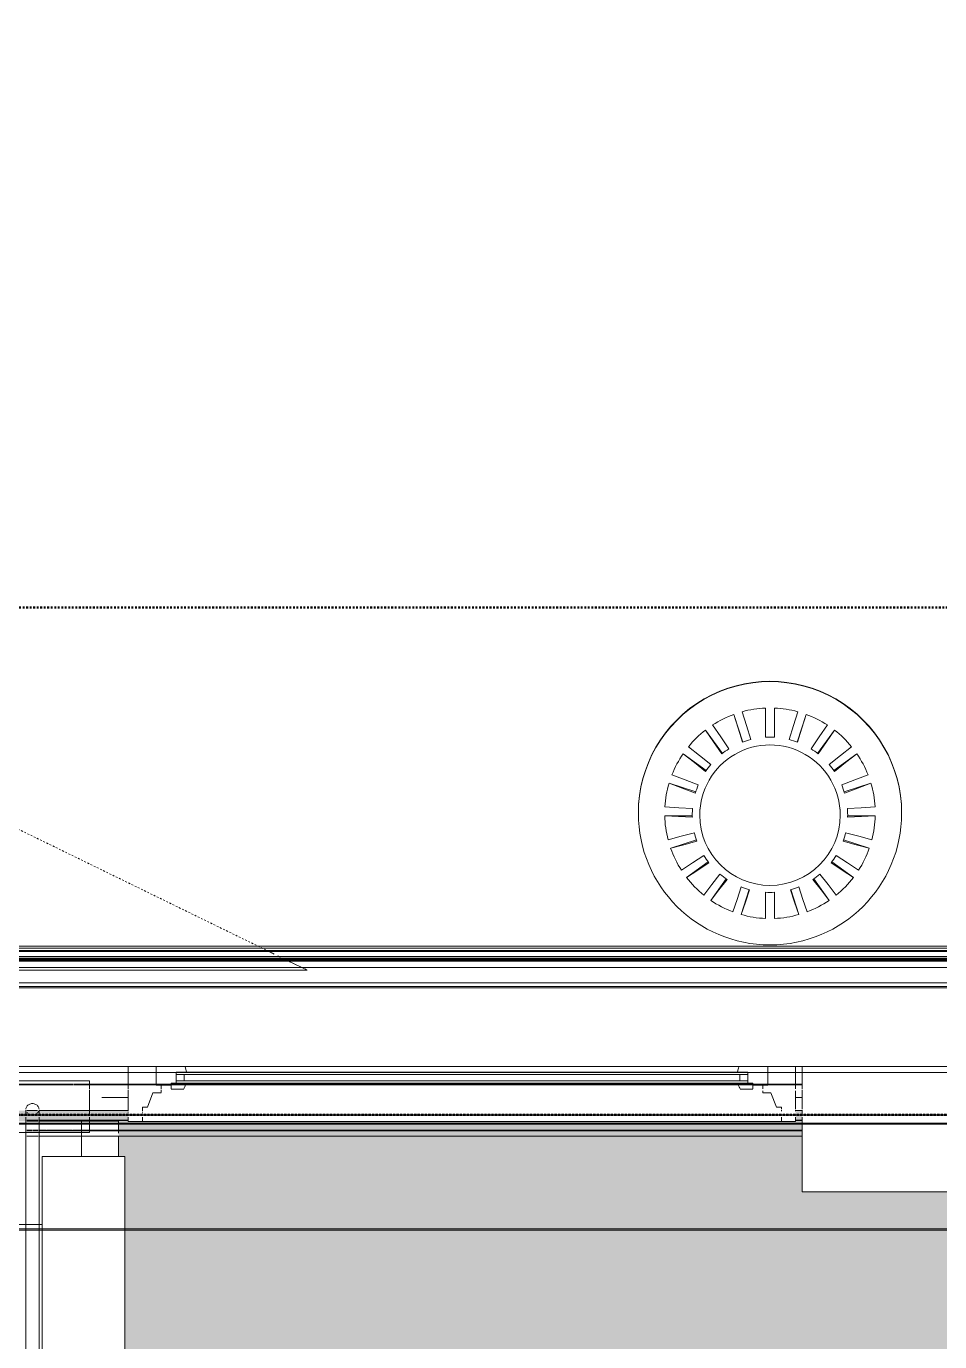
# Model space of a CAD drawing. Header units: inches. Extents: x -4218 to -1830, y 9757 to 12359.
# Drawn here: x -3603.5 to -3551.5, y 9967.3 to 10042.2 of the extents above; entities that cross this region are included whole.
import ezdxf

# ---------------------------------------------------------------- set-up
doc = ezdxf.new("R2010")
doc.units = ezdxf.units.IN
doc.header["$MEASUREMENT"] = 0
doc.linetypes.add('Dash 1_16_', pattern=[0.125, 0.0625, -0.0625])
for name, color, linetype, lineweight in [('A-FLOR-1', 192, 'Continuous', 9), ('A-FLOR-HRAL', 11, 'Continuous', 9), ('A-FLOR-PATT-1', 9, 'Continuous', 9), ('A-GENM', 5, 'Continuous', 9), ('A-GLAZ-1', 151, 'Continuous', 9), ('A-GLAZ-2', 151, 'Continuous', 20), ('A-ROOF-1', 253, 'Dash 1_16_', 9), ('A-ROOF-2', 254, 'Dash 1_16_', 9), ('A-ROOF-3', 7, 'Dash 1_16_', 9), ('A-WALL-1', 113, 'Continuous', 9), ('C-PROP-LINE-1', 91, 'Dash 1_16_', 50), ('M-EQPM', 50, 'Continuous', 9)]:
    doc.layers.add(name, color=color, linetype=linetype, lineweight=lineweight)

# ---------------------------------------------------------------- blocks, each defined once
blk = doc.blocks.new('Basic Wall _ EXT - FIBER CEMENT - LARGE - ___-2505169-BACKGROUND - ROOF PLAN')
at = {"layer": 'A-WALL-1'}
for p, q in [((-3605.977, 9981.939), (-3600.899, 9981.939)), ((-3600.899, 9981.939), (-3605.977, 9981.939)), ((-3600.899, 9981.908), (-3605.972, 9981.908)), ((-3600.899, 9981.908), (-3605.972, 9981.908)), ((-3600.864, 9981.939), (-3600.382, 9981.939)), ((-3600.382, 9981.939), (-3600.864, 9981.939)), ((-3600.382, 9981.908), (-3600.859, 9981.908)), ((-3600.382, 9981.908), (-3600.859, 9981.908)), ((-3600.361, 9981.939), (-3600.057, 9981.939)), ((-3600.057, 9981.939), (-3600.361, 9981.939)), ((-3600.057, 9981.908), (-3600.357, 9981.908)), ((-3600.057, 9981.908), (-3600.357, 9981.908)), ((-3600.05, 9981.939), (-3599.947, 9981.939)), ((-3599.947, 9981.939), (-3600.05, 9981.939)), ((-3599.947, 9981.908), (-3600.049, 9981.908)), ((-3599.947, 9981.908), (-3600.049, 9981.908)), ((-3599.947, 9981.939), (-3597.735, 9981.939)), ((-3597.735, 9981.939), (-3599.947, 9981.939)), ((-3597.735, 9981.908), (-3599.947, 9981.908)), ((-3597.735, 9981.908), (-3599.947, 9981.908)), ((-3559.712, 9981.939), (-3559.336, 9981.939)), ((-3559.336, 9981.939), (-3559.712, 9981.939)), ((-3559.336, 9981.908), (-3559.712, 9981.908)), ((-3559.336, 9981.908), (-3559.712, 9981.908)), ((-3603.462, 9979.897), (-3603.521, 9979.897)), ((-3603.462, 9979.897), (-3603.521, 9979.897)), ((-3603.521, 9979.865), (-3603.462, 9979.865)), ((-3603.462, 9979.865), (-3603.521, 9979.865)), ((-3603.397, 9979.897), (-3603.461, 9979.897)), ((-3603.397, 9979.897), (-3603.461, 9979.897)), ((-3603.461, 9979.865), (-3603.388, 9979.865)), ((-3603.388, 9979.865), (-3603.461, 9979.865)), ((-3603.294, 9979.897), (-3603.384, 9979.897)), ((-3603.294, 9979.897), (-3603.384, 9979.897)), ((-3603.384, 9979.865), (-3603.294, 9979.865)), ((-3603.294, 9979.865), (-3603.384, 9979.865)), ((-3603.197, 9979.897), (-3603.293, 9979.897)), ((-3603.197, 9979.897), (-3603.293, 9979.897)), ((-3603.293, 9979.865), (-3603.197, 9979.865)), ((-3603.197, 9979.865), (-3603.293, 9979.865)), ((-3603.1, 9979.897), (-3603.196, 9979.897)), ((-3603.1, 9979.897), (-3603.196, 9979.897)), ((-3603.196, 9979.865), (-3603.1, 9979.865)), ((-3603.1, 9979.865), (-3603.196, 9979.865)), ((-3603.009, 9979.897), (-3603.099, 9979.897)), ((-3603.009, 9979.897), (-3603.099, 9979.897)), ((-3603.099, 9979.865), (-3603.009, 9979.865)), ((-3603.009, 9979.865), (-3603.099, 9979.865)), ((-3602.932, 9979.897), (-3603.009, 9979.897)), ((-3602.932, 9979.897), (-3603.009, 9979.897)), ((-3603.009, 9979.865), (-3602.932, 9979.865)), ((-3602.932, 9979.865), (-3603.009, 9979.865)), ((-3602.872, 9979.897), (-3602.931, 9979.897)), ((-3602.872, 9979.897), (-3602.931, 9979.897)), ((-3602.931, 9979.865), (-3602.872, 9979.865)), ((-3602.872, 9979.865), (-3602.931, 9979.865)), ((-3599.973, 9979.897), (-3602.822, 9979.897)), ((-3599.973, 9979.897), (-3602.822, 9979.897)), ((-3602.822, 9979.865), (-3599.972, 9979.865)), ((-3599.972, 9979.865), (-3602.822, 9979.865)), ((-3597.735, 9979.897), (-3599.947, 9979.897)), ((-3597.735, 9979.897), (-3599.947, 9979.897)), ((-3599.947, 9979.865), (-3597.735, 9979.865)), ((-3597.735, 9979.865), (-3599.947, 9979.865)), ((-3559.336, 9979.897), (-3559.712, 9979.897)), ((-3559.336, 9979.897), (-3559.712, 9979.897)), ((-3559.712, 9979.865), (-3559.336, 9979.865)), ((-3559.336, 9979.865), (-3559.712, 9979.865))]:
    blk.add_line(p, q, dxfattribs=at)
blk = doc.blocks.new('Basic Wall _ EXT - FIBER CEMENT - LARGE - ___-2162463-BACKGROUND - ROOF PLAN')
at = {"layer": 'A-WALL-1'}
for p, q in [((-3605.977, 9981.939), (-3600.899, 9981.939)), ((-3600.899, 9981.939), (-3605.977, 9981.939)), ((-3600.899, 9981.908), (-3605.972, 9981.908)), ((-3600.899, 9981.908), (-3605.972, 9981.908)), ((-3600.864, 9981.939), (-3600.382, 9981.939)), ((-3600.382, 9981.939), (-3600.864, 9981.939)), ((-3600.382, 9981.908), (-3600.859, 9981.908)), ((-3600.382, 9981.908), (-3600.859, 9981.908)), ((-3600.361, 9981.939), (-3600.057, 9981.939)), ((-3600.057, 9981.939), (-3600.361, 9981.939)), ((-3600.057, 9981.908), (-3600.357, 9981.908)), ((-3600.057, 9981.908), (-3600.357, 9981.908)), ((-3600.05, 9981.939), (-3599.947, 9981.939)), ((-3599.947, 9981.939), (-3600.05, 9981.939)), ((-3599.947, 9981.908), (-3600.049, 9981.908)), ((-3599.947, 9981.908), (-3600.049, 9981.908)), ((-3599.947, 9981.939), (-3559.336, 9981.939)), ((-3559.336, 9981.939), (-3599.947, 9981.939)), ((-3559.336, 9981.908), (-3599.947, 9981.908)), ((-3559.336, 9981.908), (-3599.947, 9981.908)), ((-3603.462, 9979.322), (-3603.52, 9979.322)), ((-3603.462, 9979.314), (-3603.52, 9979.314)), ((-3603.462, 9979.314), (-3603.52, 9979.314)), ((-3603.462, 9979.298), (-3603.52, 9979.298)), ((-3603.462, 9979.283), (-3603.52, 9979.283)), ((-3603.462, 9979.283), (-3603.52, 9979.283)), ((-3603.384, 9979.322), (-3603.461, 9979.322)), ((-3603.384, 9979.314), (-3603.461, 9979.314)), ((-3603.384, 9979.314), (-3603.461, 9979.314)), ((-3603.384, 9979.298), (-3603.461, 9979.298)), ((-3603.384, 9979.283), (-3603.461, 9979.283)), ((-3603.384, 9979.283), (-3603.461, 9979.283)), ((-3603.294, 9979.322), (-3603.383, 9979.322)), ((-3603.294, 9979.314), (-3603.383, 9979.314)), ((-3603.294, 9979.314), (-3603.383, 9979.314)), ((-3603.294, 9979.298), (-3603.383, 9979.298)), ((-3603.294, 9979.283), (-3603.383, 9979.283)), ((-3603.294, 9979.283), (-3603.383, 9979.283)), ((-3603.233, 9979.322), (-3603.292, 9979.322)), ((-3603.23, 9979.314), (-3603.292, 9979.314)), ((-3603.23, 9979.314), (-3603.292, 9979.314)), ((-3603.226, 9979.298), (-3603.292, 9979.298)), ((-3603.222, 9979.283), (-3603.292, 9979.283)), ((-3603.222, 9979.283), (-3603.292, 9979.283)), ((-3603.1, 9979.322), (-3603.195, 9979.322)), ((-3603.1, 9979.314), (-3603.195, 9979.314)), ((-3603.1, 9979.314), (-3603.195, 9979.314)), ((-3603.1, 9979.298), (-3603.195, 9979.298)), ((-3603.1, 9979.283), (-3603.195, 9979.283)), ((-3603.1, 9979.283), (-3603.195, 9979.283)), ((-3603.009, 9979.322), (-3603.098, 9979.322)), ((-3603.009, 9979.314), (-3603.098, 9979.314)), ((-3603.009, 9979.314), (-3603.098, 9979.314)), ((-3603.009, 9979.298), (-3603.098, 9979.298)), ((-3603.009, 9979.283), (-3603.098, 9979.283)), ((-3603.009, 9979.283), (-3603.098, 9979.283)), ((-3602.932, 9979.322), (-3603.008, 9979.322)), ((-3602.932, 9979.314), (-3603.008, 9979.314)), ((-3602.932, 9979.314), (-3603.008, 9979.314)), ((-3602.932, 9979.298), (-3603.008, 9979.298)), ((-3602.932, 9979.283), (-3603.008, 9979.283)), ((-3602.932, 9979.283), (-3603.008, 9979.283)), ((-3602.872, 9979.322), (-3602.931, 9979.322)), ((-3602.872, 9979.314), (-3602.931, 9979.314)), ((-3602.872, 9979.314), (-3602.931, 9979.314)), ((-3602.872, 9979.298), (-3602.931, 9979.298)), ((-3602.872, 9979.283), (-3602.931, 9979.283)), ((-3602.872, 9979.283), (-3602.931, 9979.283)), ((-3602.391, 9979.322), (-3602.822, 9979.322)), ((-3602.389, 9979.314), (-3602.822, 9979.314)), ((-3602.389, 9979.314), (-3602.822, 9979.314)), ((-3602.385, 9979.298), (-3602.822, 9979.298)), ((-3602.38, 9979.283), (-3602.822, 9979.283)), ((-3602.38, 9979.283), (-3602.822, 9979.283)), ((-3601.605, 9979.322), (-3602.356, 9979.322)), ((-3601.603, 9979.314), (-3602.356, 9979.314)), ((-3601.603, 9979.314), (-3602.356, 9979.314)), ((-3601.599, 9979.298), (-3602.356, 9979.298)), ((-3601.595, 9979.283), (-3602.356, 9979.283)), ((-3601.595, 9979.283), (-3602.356, 9979.283)), ((-3600.927, 9979.322), (-3601.572, 9979.322)), ((-3600.926, 9979.314), (-3601.572, 9979.314)), ((-3600.926, 9979.314), (-3601.572, 9979.314)), ((-3600.922, 9979.298), (-3601.572, 9979.298)), ((-3600.918, 9979.283), (-3601.572, 9979.283)), ((-3600.918, 9979.283), (-3601.572, 9979.283)), ((-3600.404, 9979.322), (-3600.899, 9979.322)), ((-3600.403, 9979.314), (-3600.899, 9979.314)), ((-3600.403, 9979.314), (-3600.899, 9979.314)), ((-3600.4, 9979.298), (-3600.899, 9979.298)), ((-3600.397, 9979.283), (-3600.899, 9979.283)), ((-3600.397, 9979.283), (-3600.899, 9979.283)), ((-3600.071, 9979.322), (-3600.382, 9979.322)), ((-3600.07, 9979.314), (-3600.382, 9979.314)), ((-3600.07, 9979.314), (-3600.382, 9979.314)), ((-3600.069, 9979.298), (-3600.382, 9979.298)), ((-3600.067, 9979.283), (-3600.382, 9979.283)), ((-3600.067, 9979.283), (-3600.382, 9979.283)), ((-3599.951, 9979.322), (-3600.057, 9979.322)), ((-3599.951, 9979.314), (-3600.057, 9979.314)), ((-3599.951, 9979.314), (-3600.057, 9979.314)), ((-3599.951, 9979.298), (-3600.057, 9979.298)), ((-3599.95, 9979.283), (-3600.057, 9979.283)), ((-3599.95, 9979.283), (-3600.057, 9979.283)), ((-3559.336, 9979.322), (-3599.951, 9979.322)), ((-3559.336, 9979.314), (-3599.951, 9979.314)), ((-3559.336, 9979.314), (-3599.951, 9979.314)), ((-3559.336, 9979.298), (-3599.951, 9979.298)), ((-3559.336, 9979.283), (-3599.95, 9979.283)), ((-3559.336, 9979.283), (-3599.95, 9979.283)), ((-3603.462, 9978.98), (-3603.52, 9978.98)), ((-3603.384, 9978.98), (-3603.46, 9978.98)), ((-3603.294, 9978.98), (-3603.382, 9978.98)), ((-3603.197, 9978.98), (-3603.292, 9978.98)), ((-3603.1, 9978.98), (-3603.195, 9978.98)), ((-3603.009, 9978.98), (-3603.098, 9978.98)), ((-3602.932, 9978.98), (-3603.008, 9978.98)), ((-3602.872, 9978.98), (-3602.93, 9978.98)), ((-3559.336, 9978.98), (-3602.822, 9978.98))]:
    blk.add_line(p, q, dxfattribs=at)
blk = doc.blocks.new('Basic Wall _ EXT - FIBER CEMENT - SMALL - ___-2145937-BACKGROUND - ROOF PLAN')
at = {"layer": 'A-WALL-1'}
for p, q in [((-2077.229, 9989.495), (-3851.419, 9989.495)), ((-2077.296, 9989.562), (-3851.351, 9989.562)), ((-2077.423, 9989.689), (-3851.224, 9989.689)), ((-2077.533, 9989.798), (-3851.115, 9989.798)), ((-2076.674, 9988.94), (-3851.973, 9988.94)), ((-2076.721, 9988.986), (-3851.927, 9988.986)), ((-2076.732, 9988.997), (-3851.916, 9988.997)), ((-2076.793, 9989.059), (-3851.854, 9989.059)), ((-2076.796, 9989.061), (-3851.852, 9989.061)), ((-2076.801, 9989.066), (-3851.847, 9989.066)), ((-2077.739, 9989.06), (-3851.842, 9989.06)), ((-2076.829, 9989.094), (-3851.819, 9989.094)), ((-2076.863, 9989.129), (-3851.785, 9989.129)), ((-2076.942, 9989.208), (-3851.706, 9989.208)), ((-3852.326, 9988.587), (-2076.322, 9988.587)), ((-2076.322, 9988.587), (-3852.326, 9988.587)), ((-2075.17, 9987.435), (-3853.478, 9987.435)), ((-2075.17, 9987.435), (-3853.478, 9987.435)), ((-2075.248, 9987.514), (-3853.399, 9987.514)), ((-2075.248, 9987.514), (-3853.399, 9987.514)), ((-3853.195, 9987.718), (-2075.452, 9987.718)), ((-2075.452, 9987.718), (-3853.195, 9987.718)), ((-2070.347, 9982.613), (-3858.3, 9982.613)), ((-2070.347, 9982.613), (-3858.3, 9982.613)), ((-3860.728, 9980.185), (-2067.92, 9980.185)), ((-2067.92, 9980.185), (-3860.728, 9980.185)), ((-2067.92, 9980.185), (-3860.728, 9980.185)), ((-2067.395, 9979.66), (-3861.253, 9979.66)), ((-2067.462, 9979.727), (-3861.186, 9979.727)), ((-3867.288, 9973.625), (-2061.36, 9973.625)), ((-2061.36, 9973.625), (-3867.288, 9973.625)), ((-2061.439, 9973.704), (-3867.209, 9973.704)), ((-2061.439, 9973.704), (-3867.209, 9973.704))]:
    blk.add_line(p, q, dxfattribs=at)
blk = doc.blocks.new('Window-Double_Hung-Andersen-400_Series-Tilt_Wash - DOUBLE HUNG - COTTAGE - 3RD FLOOR-V81-BACKGROUND - ROOF PLAN')
at = {"layer": 'A-GLAZ-1'}
for p, q in [((-16.293, -2.125), (-15.699, -2.125)), ((-15.824, -2.5), (-15.824, -2.125)), ((-15.699, -2), (15.699, -2)), ((-15.699, -2.125), (15.699, -2.125)), ((16.293, -2.125), (15.699, -2.125)), ((15.824, -2.5), (15.824, -2.125)), ((-16.293, -2.5), (-15.699, -2.5)), ((-15.699, -2.5), (15.699, -2.5)), ((-15.699, -2.625), (15.699, -2.625)), ((16.293, -2.5), (15.699, -2.5))]:
    blk.add_line(p, q, dxfattribs=at)
at = {"layer": 'A-GLAZ-2'}
for p, q in [((-19.012, -2.014), (-19.012, -1.688)), ((-19.012, -2.688), (-19.012, -2.014)), ((-17.418, -2.014), (-17.418, -1.688)), ((-17.418, -2.688), (-17.418, -2.014)), ((-15.699, -2), (-16.293, -2)), ((-16.293, -2.625), (-16.293, -2.014)), ((-15.777, -1.688), (-15.699, -2)), ((15.745, -1.815), (15.699, -2)), ((15.699, -2), (16.293, -2)), ((15.777, -1.688), (15.753, -1.785)), ((16.293, -2.625), (16.293, -2.014)), ((17.418, -2.014), (17.418, -1.688)), ((17.418, -2.688), (17.418, -2.014)), ((19.012, -1.688), (19.012, -2.014)), ((19.012, -2.014), (19.012, -2.688)), ((-19.012, -2.84), (-19.012, -2.719)), ((-19.012, -2.898), (-19.012, -2.848)), ((-19.012, -2.954), (-19.012, -2.906)), ((-17.418, -2.75), (-16.574, -2.75)), ((-17.137, -2.84), (-17.137, -2.75)), ((-17.137, -2.898), (-17.137, -2.848)), ((-17.137, -2.954), (-17.137, -2.907)), ((-16.574, -2.625), (-16.574, -2.688)), ((-15.702, -2.625), (-16.574, -2.625)), ((-16.574, -2.719), (-16.574, -2.84)), ((-16.574, -2.848), (-16.574, -2.898)), ((-16.574, -2.907), (-16.574, -2.954)), ((-15.855, -2.969), (-16.574, -2.969)), ((-15.849, -2.954), (-15.828, -2.907)), ((-15.824, -2.898), (-15.802, -2.848)), ((-15.798, -2.84), (-15.744, -2.719)), ((-15.73, -2.688), (-15.702, -2.625)), ((15.73, -2.688), (15.702, -2.625)), ((15.702, -2.625), (16.574, -2.625)), ((15.798, -2.84), (15.744, -2.719)), ((15.824, -2.898), (15.802, -2.849)), ((15.849, -2.954), (15.828, -2.908)), ((15.855, -2.969), (16.574, -2.969)), ((16.574, -2.625), (16.574, -2.688)), ((16.574, -2.719), (16.574, -2.84)), ((17.418, -2.75), (16.574, -2.75)), ((16.574, -2.849), (16.574, -2.898)), ((16.574, -2.908), (16.574, -2.954)), ((17.137, -2.84), (17.137, -2.75)), ((17.137, -2.898), (17.137, -2.849)), ((17.137, -2.954), (17.137, -2.908)), ((19.012, -2.719), (19.012, -2.84)), ((19.012, -2.849), (19.012, -2.898)), ((19.012, -2.908), (19.012, -2.954)), ((-19.012, -3.438), (-20.512, -3.438)), ((-19.012, -4.107), (-19.012, -3.003)), ((-17.925, -4), (-17.605, -3.188)), ((-17.605, -3.188), (-17.137, -3.188)), ((-17.137, -3.158), (-17.137, -3.003)), ((17.137, -3.188), (17.137, -3.056)), ((17.605, -3.188), (17.137, -3.188)), ((17.925, -4), (17.605, -3.188)), ((19.012, -3.056), (19.012, -4.107)), ((19.012, -3.438), (19.387, -3.438)), ((-19.012, -4.16), (-19.012, -4.115)), ((-19.012, -4.22), (-19.012, -4.169)), ((-19.012, -4.343), (-19.012, -4.292)), ((-18.199, -4), (-17.925, -4)), ((-18.199, -4.107), (-18.199, -4)), ((-18.199, -4.16), (-18.199, -4.115)), ((-18.199, -4.22), (-18.199, -4.169)), ((-18.199, -4.343), (-18.199, -4.292)), ((18.199, -4), (17.925, -4)), ((18.199, -4.107), (18.199, -4)), ((18.199, -4.216), (18.199, -4.17)), ((19.012, -4.17), (19.012, -4.216)), ((-19.012, -4.812), (-19.012, -4.558)), ((19.012, -4.812), (-19.012, -4.812)), ((-18.199, -4.812), (-18.199, -4.558)), ((18.199, -4.812), (18.199, -4.558)), ((19.012, -4.558), (19.012, -4.812))]:
    blk.add_line(p, q, dxfattribs=at)
blk = doc.blocks.new('Family1 - SCUPPER-V153-BACKGROUND - ROOF PLAN')
at = {"layer": 'A-GENM'}
for p, q in [((-5, 8.812), (5, 8.812)), ((-5, 4.966), (-5, 8.812)), ((5, 8.812), (5, 4.966)), ((-5, 4.558), (-5, 4.966)), ((5, 4.966), (5, 4.558)), ((-5, 4.355), (-5, 4.402)), ((-5, 4.293), (-5, 4.345)), ((-5, 4.231), (-5, 4.283)), ((-5, 4.17), (-5, 4.22)), ((-5, 3.003), (-5, 4.107)), ((5, 4.402), (5, 4.354)), ((5, 4.345), (5, 4.293)), ((5, 4.283), (5, 4.23)), ((5, 4.22), (5, 4.17)), ((5, 4.107), (5, 3.003)), ((-5, 2.85), (-5, 2.898)), ((-5, 2.014), (-5, 2.84)), ((5, 2.954), (5, 2.908)), ((5, 2.898), (5, 2.85)), ((5, 2.84), (5, 2.014)), ((-5, 1.728), (-5, 2.014)), ((5, 2.014), (5, 1.688))]:
    blk.add_line(p, q, dxfattribs=at)
blk = doc.blocks.new('Railing - Baluster_01-V161-BACKGROUND - ROOF PLAN')
at = {"layer": 'A-FLOR-HRAL'}
for p, q in [((-0.591, 1.181), (0.591, 1.181)), ((-0.591, 0.591), (-0.591, 1.181)), ((0.591, 1.181), (0.591, 0.591))]:
    blk.add_line(p, q, dxfattribs=at)
blk = doc.blocks.new('Railing - Railing-2700304-BACKGROUND - ROOF PLAN')
at = {"layer": 'A-FLOR-HRAL'}
for p, q in [((-3711.973, 9977.827), (-3711.973, 9973.704)), ((-3711.973, 9977.827), (-3711.501, 9977.827)), ((-3711.501, 9977.827), (-3707.721, 9977.827)), ((-3707.721, 9977.827), (-3707.249, 9977.827)), ((-3707.249, 9973.704), (-3707.249, 9977.827)), ((-3602.648, 9977.827), (-3602.648, 9973.704)), ((-3602.648, 9977.827), (-3602.176, 9977.827)), ((-3602.176, 9977.827), (-3598.396, 9977.827)), ((-3598.396, 9977.827), (-3597.924, 9977.827)), ((-3597.924, 9973.704), (-3597.924, 9977.827)), ((-3711.973, 9973.704), (-3711.973, 9973.625)), ((-3711.973, 9973.625), (-3711.973, 9914.577)), ((-3707.249, 9973.625), (-3707.249, 9973.704)), ((-3707.249, 9919.302), (-3707.249, 9973.625)), ((-3602.648, 9973.704), (-3602.648, 9973.625)), ((-3602.648, 9973.625), (-3602.648, 9919.302)), ((-3597.924, 9973.625), (-3597.924, 9973.704)), ((-3597.924, 9914.577), (-3597.924, 9973.625)), ((-3602.648, 9919.302), (-3707.249, 9919.302)), ((-3711.973, 9914.577), (-3597.924, 9914.577))]:
    blk.add_line(p, q, dxfattribs=at)
for points, knots in [([(-3707.721, 9918.829), (-3707.68, 9918.871), (-3707.618, 9918.932), (-3707.54, 9919.01), (-3707.494, 9919.057), (-3707.459, 9919.092), (-3707.425, 9919.125), (-3707.394, 9919.157), (-3707.366, 9919.184), (-3707.34, 9919.211), (-3707.311, 9919.239), (-3707.283, 9919.267), (-3707.257, 9919.294), (-3707.249, 9919.301), (-3707.249, 9919.302)], [0, 0, 0, 0, 0.166667, 0.25, 0.333333, 0.375, 0.416667, 0.5, 0.541667, 0.583333, 0.666667, 0.75, 0.833333, 1, 1, 1, 1]), ([(-3602.176, 9918.829), (-3602.218, 9918.87), (-3602.279, 9918.932), (-3602.357, 9919.01), (-3602.403, 9919.057), (-3602.438, 9919.092), (-3602.472, 9919.125), (-3602.503, 9919.156), (-3602.531, 9919.185), (-3602.557, 9919.211), (-3602.586, 9919.239), (-3602.613, 9919.267), (-3602.64, 9919.293), (-3602.648, 9919.302), (-3602.648, 9919.302)], [0, 0, 0, 0, 0.166667, 0.25, 0.333333, 0.375, 0.416667, 0.5, 0.541667, 0.583333, 0.666667, 0.75, 0.833333, 1, 1, 1, 1]), ([(-3711.973, 9914.577), (-3711.973, 9914.577), (-3711.965, 9914.585), (-3711.938, 9914.612), (-3711.911, 9914.639), (-3711.882, 9914.668), (-3711.856, 9914.694), (-3711.828, 9914.722), (-3711.789, 9914.761), (-3711.746, 9914.804), (-3711.71, 9914.84), (-3711.672, 9914.878), (-3711.604, 9914.947), (-3711.542, 9915.007), (-3711.501, 9915.05)], [0, 0, 0, 0, 0.166667, 0.25, 0.333333, 0.416667, 0.458333, 0.5, 0.583333, 0.666667, 0.708333, 0.75, 0.833333, 1, 1, 1, 1]), ([(-3597.924, 9914.577), (-3597.924, 9914.577), (-3597.932, 9914.585), (-3597.959, 9914.612), (-3597.986, 9914.639), (-3598.015, 9914.668), (-3598.041, 9914.694), (-3598.069, 9914.722), (-3598.108, 9914.761), (-3598.151, 9914.804), (-3598.187, 9914.841), (-3598.225, 9914.878), (-3598.293, 9914.947), (-3598.354, 9915.008), (-3598.396, 9915.05)], [0, 0, 0, 0, 0.166667, 0.25, 0.333333, 0.416667, 0.458333, 0.5, 0.583333, 0.666667, 0.708333, 0.75, 0.833333, 1, 1, 1, 1])]:
    blk.add_open_spline(points, degree=3, knots=knots, dxfattribs=at)
blk.add_blockref('Railing - Baluster_01-V161-BACKGROUND - ROOF PLAN', (-3709.611, 9977.237))
blk = doc.blocks.new('Walls 56 - Walls 1-2574123-BACKGROUND - ROOF PLAN')
at = {"layer": 'A-WALL-1'}
for p, q in [((-3606.447, 9981.787), (-3606.447, 9982.134)), ((-3606.447, 9982.134), (-3599.947, 9982.134)), ((-3605.495, 9982.134), (-3606.447, 9982.134)), ((-3601.572, 9982.134), (-3605.495, 9982.134)), ((-3599.947, 9982.134), (-3601.572, 9982.134)), ((-3599.947, 9982.134), (-3599.947, 9981.787)), ((-3606.447, 9981.729), (-3606.447, 9981.779)), ((-3606.447, 9981.673), (-3606.447, 9981.721)), ((-3606.447, 9980.52), (-3606.447, 9981.624)), ((-3599.947, 9981.779), (-3599.947, 9981.729)), ((-3599.947, 9981.721), (-3599.947, 9981.673)), ((-3599.947, 9981.624), (-3599.947, 9980.52)), ((-3606.447, 9980.467), (-3606.447, 9980.512)), ((-3599.947, 9980.512), (-3599.947, 9980.467)), ((-3606.447, 9980.407), (-3606.447, 9980.459)), ((-3606.447, 9980.344), (-3606.447, 9980.398)), ((-3606.447, 9980.282), (-3606.447, 9980.335)), ((-3606.447, 9980.225), (-3606.447, 9980.274)), ((-3606.447, 9979.66), (-3606.447, 9980.069)), ((-3603.572, 9980.407), (-3603.572, 9980.459)), ((-3603.572, 9980.344), (-3603.572, 9980.398)), ((-3603.572, 9980.282), (-3603.572, 9980.335)), ((-3603.572, 9980.225), (-3603.572, 9980.274)), ((-3603.572, 9979.66), (-3603.572, 9980.069)), ((-3602.822, 9980.459), (-3602.822, 9980.407)), ((-3602.822, 9980.398), (-3602.822, 9980.344)), ((-3602.822, 9980.335), (-3602.822, 9980.282)), ((-3602.822, 9980.274), (-3602.822, 9980.225)), ((-3602.822, 9980.069), (-3602.822, 9979.66)), ((-3599.947, 9980.458), (-3599.947, 9980.407)), ((-3599.947, 9980.398), (-3599.947, 9980.344)), ((-3599.947, 9980.335), (-3599.947, 9980.282)), ((-3599.947, 9980.274), (-3599.947, 9980.225)), ((-3599.947, 9980.069), (-3599.947, 9979.66)), ((-3606.447, 9979.196), (-3606.447, 9979.66)), ((-3606.447, 9979.196), (-3606.336, 9979.196)), ((-3599.947, 9979.196), (-3606.447, 9979.196)), ((-3606.336, 9979.196), (-3606.011, 9979.196)), ((-3606.011, 9979.196), (-3605.495, 9979.196)), ((-3605.495, 9979.196), (-3604.822, 9979.196)), ((-3604.822, 9979.196), (-3604.038, 9979.196)), ((-3604.038, 9979.196), (-3603.575, 9979.196)), ((-3603.572, 9979.196), (-3603.572, 9979.66)), ((-3603.572, 9973.704), (-3603.572, 9979.196)), ((-3603.524, 9979.196), (-3603.465, 9979.196)), ((-3603.463, 9979.196), (-3603.386, 9979.196)), ((-3603.385, 9979.196), (-3603.295, 9979.196)), ((-3603.293, 9979.196), (-3603.197, 9979.196)), ((-3603.195, 9979.196), (-3603.099, 9979.196)), ((-3603.097, 9979.196), (-3603.007, 9979.196)), ((-3603.006, 9979.196), (-3602.929, 9979.196)), ((-3602.928, 9979.196), (-3602.869, 9979.196)), ((-3602.822, 9979.66), (-3602.822, 9979.196)), ((-3602.822, 9979.196), (-3602.822, 9973.704)), ((-3602.819, 9979.196), (-3599.947, 9979.196)), ((-3599.947, 9979.66), (-3599.947, 9979.196)), ((-3603.572, 9973.625), (-3603.572, 9973.704)), ((-3603.572, 9919.302), (-3603.572, 9973.625)), ((-3602.822, 9973.704), (-3602.822, 9973.625)), ((-3602.822, 9973.625), (-3602.822, 9919.302))]:
    blk.add_line(p, q, dxfattribs=at)
for major_axis, start_param, end_param in [((0.375, 0), 2.879793, 3.109327), ((0.375, 0), 2.617994, 2.879793), ((0.375, 0), 2.356194, 2.617994), ((0.375, 0), 2.094395, 2.356194), ((0.375, 0), 1.832596, 2.094395), ((-0.375, 0), 4.712389, 4.974188), ((0.375, 0), 1.308997, 1.570796), ((0.375, 0), 1.047198, 1.308997), ((0.375, 0), 0.785398, 1.047198), ((0.375, 0), 0.523599, 0.785398), ((0.375, 0), 0.261799, 0.523599), ((0.375, 0), 0.032265, 0.261799), ((0.375, 0), 3.709436, 3.916505), ((0.375, 0), 3.955055, 4.18879), ((0.375, 0), 4.269956, 4.45059), ((0.375, 0), 4.45059, 4.587024), ((0.375, 0), 4.837754, 4.974188), ((0.375, 0), 4.974188, 5.154751), ((0.375, 0), 5.235988, 5.46964), ((0.375, 0), 5.508273, 5.715257), ((0.375, 0), 5.759587, 5.931375)]:
    blk.add_ellipse((-3603.197, 9980.509), major_axis=major_axis, ratio=0.86769, start_param=start_param, end_param=end_param, dxfattribs=at)
blk = doc.blocks.new('22142613 - Roof Drains - Type A - 15_ Strainer - 8_ Drain-V179-BACKGROUND - ROOF PLAN')
at = {"layer": 'M-EQPM'}
for p, q in [((-3563.232, 10003.009), (-3562.721, 10001.435)), ((-3559.627, 10001.435), (-3559.115, 10003.009)), ((-3564.849, 10002.116), (-3563.883, 10000.787)), ((-3558.464, 10000.787), (-3557.498, 10002.116)), ((-3566.121, 10000.768), (-3564.807, 9999.814)), ((-3557.541, 9999.814), (-3556.226, 10000.768)), ((-3566.924, 9999.089), (-3565.401, 9998.594)), ((-3556.946, 9998.594), (-3555.424, 9999.089)), ((-3568.674, 9997.395), (-3568.674, 9997.375)), ((-3567.172, 9997.234), (-3565.599, 9997.234)), ((-3565.174, 9997.614), (-3565.174, 9997.395)), ((-3557.174, 9997.395), (-3557.174, 9997.614)), ((-3556.748, 9997.234), (-3555.175, 9997.234)), ((-3553.674, 9997.375), (-3553.674, 9997.395)), ((-3566.833, 9995.382), (-3565.361, 9995.861)), ((-3556.987, 9995.861), (-3555.514, 9995.382)), ((-3565.931, 9993.719), (-3564.698, 9994.615)), ((-3557.65, 9994.615), (-3556.416, 9993.719)), ((-3564.548, 9992.415), (-3563.663, 9993.633)), ((-3558.684, 9993.633), (-3557.799, 9992.415)), ((-3562.821, 9991.606), (-3562.359, 9993.027)), ((-3559.988, 9993.027), (-3559.527, 9991.606))]:
    blk.add_line(p, q, dxfattribs=at)
at = {"layer": 'M-EQPM', "flags": 128}
for points in [[(-3562.745, 10001.426), (-3562.989, 10002.218), (-3563.232, 10003.009)], [(-3562.756, 10003.161), (-3562.512, 10002.369), (-3562.269, 10001.577)], [(-3561.424, 10001.707), (-3561.424, 10002.538), (-3561.424, 10003.368)], [(-3560.924, 10003.368), (-3560.924, 10002.538), (-3560.924, 10001.707)], [(-3560.079, 10001.577), (-3559.835, 10002.369), (-3559.592, 10003.161)], [(-3559.115, 10003.009), (-3559.359, 10002.218), (-3559.602, 10001.426)], [(-3564.441, 10002.406), (-3563.978, 10001.725), (-3563.514, 10001.045)], [(-3558.833, 10001.045), (-3558.369, 10001.725), (-3557.906, 10002.406)], [(-3563.923, 10000.757), (-3564.386, 10001.437), (-3564.849, 10002.116)], [(-3557.498, 10002.116), (-3557.961, 10001.437), (-3558.424, 10000.757)], [(-3564.847, 9999.758), (-3565.484, 10000.263), (-3566.121, 10000.768)], [(-3565.821, 10001.169), (-3565.183, 10000.663), (-3564.545, 10000.156)], [(-3557.803, 10000.156), (-3557.164, 10000.663), (-3556.526, 10001.169)], [(-3556.226, 10000.768), (-3556.863, 10000.263), (-3557.501, 9999.758)], [(-3566.761, 9999.562), (-3566.011, 9999.275), (-3565.26, 9998.989)], [(-3557.087, 9998.989), (-3556.337, 9999.275), (-3555.587, 9999.562)], [(-3565.426, 9998.517), (-3566.175, 9998.803), (-3566.924, 9999.089)], [(-3555.424, 9999.089), (-3556.173, 9998.803), (-3556.922, 9998.517)], [(-3567.163, 9997.734), (-3566.374, 9997.691), (-3565.585, 9997.649)], [(-3556.763, 9997.649), (-3555.973, 9997.691), (-3555.184, 9997.734)], [(-3565.597, 9997.149), (-3566.385, 9997.191), (-3567.172, 9997.234)], [(-3555.175, 9997.234), (-3555.963, 9997.191), (-3556.75, 9997.149)], [(-3566.979, 9995.861), (-3566.229, 9996.062), (-3565.479, 9996.263)], [(-3556.869, 9996.263), (-3556.118, 9996.062), (-3555.368, 9995.861)], [(-3565.335, 9995.784), (-3566.084, 9995.583), (-3566.833, 9995.382)], [(-3555.514, 9995.382), (-3556.263, 9995.583), (-3557.012, 9995.784)], [(-3566.219, 9994.128), (-3565.581, 9994.549), (-3564.943, 9994.97)], [(-3557.405, 9994.97), (-3556.767, 9994.549), (-3556.129, 9994.128)], [(-3564.657, 9994.56), (-3565.294, 9994.139), (-3565.931, 9993.719)], [(-3556.416, 9993.719), (-3557.054, 9994.139), (-3557.691, 9994.56)], [(-3564.95, 9992.713), (-3564.486, 9993.308), (-3564.023, 9993.903)], [(-3563.622, 9993.604), (-3564.085, 9993.009), (-3564.548, 9992.415)], [(-3557.799, 9992.415), (-3558.262, 9993.009), (-3558.725, 9993.604)], [(-3558.325, 9993.903), (-3557.861, 9993.308), (-3557.398, 9992.713)], [(-3563.296, 9991.764), (-3563.052, 9992.47), (-3562.808, 9993.178)], [(-3562.334, 9993.02), (-3562.578, 9992.313), (-3562.821, 9991.606)], [(-3561.424, 9991.381), (-3561.424, 9992.126), (-3561.424, 9992.872)], [(-3560.924, 9992.872), (-3560.924, 9992.126), (-3560.924, 9991.381)], [(-3559.527, 9991.606), (-3559.77, 9992.313), (-3560.013, 9993.02)], [(-3559.539, 9993.178), (-3559.295, 9992.47), (-3559.052, 9991.764)]]:
    blk.add_lwpolyline(points, dxfattribs=at)
at = {"layer": 'M-EQPM'}
for centre, major_axis, start_param, end_param in [((-3561.174, 9997.395), (7.5, 0), 0, 3.141593), ((-3561.174, 9997.375), (7.5, 0), 0, 3.141593), ((-3561.174, 9997.375), (6, 0), 1.921009, 2.146732), ((-3561.174, 9997.375), (6, 0), 1.612475, 1.83765), ((-3561.174, 9997.375), (6, 0), 1.303943, 1.529118), ((-3561.174, 9997.375), (6, 0), 0.994861, 1.220584), ((-3561.174, 9997.375), (6, 0), 2.230094, 2.456861), ((-3561.174, 9997.29), (4.426, 0), 1.820803, 1.933842), ((-3561.174, 9997.29), (4.426, 0), 1.514279, 1.627314), ((-3561.174, 9997.29), (4.426, 0), 1.207751, 1.32079), ((-3561.174, 9997.375), (6, 0), 0.684732, 0.911499), ((-3561.174, 9997.375), (6, 0), 2.540227, 2.768432), ((-3561.174, 9997.267), (4, 0), 0, 3.141593), ((-3561.174, 9997.29), (4.426, 0), 2.128072, 2.241119), ((-3561.174, 9997.29), (4.426, 0), 0.900473, 1.013521), ((-3561.174, 9997.375), (6, 0), 0.373161, 0.601365), ((-3561.174, 9997.29), (4.426, 0), 2.43676, 2.549818), ((-3561.174, 9997.29), (4.426, 0), 0.591774, 0.704832), ((-3561.174, 9997.375), (6, 0), 2.851802, 3.081699), ((-3561.174, 9997.29), (4.426, 0), 2.747406, 2.860472), ((-3561.174, 9997.29), (4.426, 0), 0.28112, 0.394187), ((-3561.174, 9997.375), (6, 0), 0.059893, 0.289791), ((-3561.174, 9997.375), (7.5, 0), 3.141593, 6.283185), ((-3561.174, 9997.375), (6, 0), 3.16507, 3.39675), ((-3561.174, 9997.29), (4.426, 0), 3.060354, 3.141593), ((-3561.174, 9997.29), (4.426, 0), 3.141593, 3.173424), ((-3561.174, 9997.267), (4, 0), 3.141593, 6.283185), ((-3561.174, 9997.29), (4.426, 0), 0, 0.081239), ((-3561.174, 9997.29), (4.426, 0), 6.251354, 6.283185), ((-3561.174, 9997.375), (6, 0), 6.028028, 6.259707), ((-3561.174, 9997.29), (4.426, 0), 3.375724, 3.488791), ((-3561.174, 9997.29), (4.426, 0), 5.935987, 6.049054), ((-3561.174, 9997.375), (6, 0), 3.48012, 3.713498), ((-3561.174, 9997.29), (4.426, 0), 3.693397, 3.806455), ((-3561.174, 9997.29), (4.426, 0), 5.618323, 5.731381), ((-3561.174, 9997.375), (6, 0), 5.71128, 5.944658), ((-3561.174, 9997.375), (6, 0), 3.796864, 4.031687), ((-3561.174, 9997.29), (4.426, 0), 4.013027, 4.126075), ((-3561.174, 9997.29), (4.426, 0), 5.298703, 5.411751), ((-3561.174, 9997.375), (6, 0), 5.393091, 5.627914), ((-3561.174, 9997.29), (4.426, 0), 4.334077, 4.447116), ((-3561.174, 9997.29), (4.426, 0), 4.655871, 4.768907), ((-3561.174, 9997.29), (4.426, 0), 4.977662, 5.090701), ((-3561.174, 9997.375), (6, 0), 4.11505, 4.350924), ((-3561.174, 9997.375), (6, 0), 5.073854, 5.309728), ((-3561.174, 9997.375), (6, 0), 4.434283, 4.67071), ((-3561.174, 9997.375), (6, 0), 4.754068, 4.990495)]:
    blk.add_ellipse(centre, major_axis=major_axis, ratio=0.999788, start_param=start_param, end_param=end_param, dxfattribs=at)
blk = doc.blocks.new('Family - ___-2835860-BACKGROUND - ROOF PLAN')
at = {"layer": 'C-PROP-LINE-1'}
blk.add_line((-2636.924, 9980.189), (-3860.724, 9980.189), dxfattribs=at)
blk = doc.blocks.new('Family - ___-2835903-BACKGROUND - ROOF PLAN')
at = {"layer": 'C-PROP-LINE-1'}
blk.add_line((-2096.449, 10009.089), (-3831.824, 10009.089), dxfattribs=at)
blk = doc.blocks.new('Family - ___-2835932-BACKGROUND - ROOF PLAN')
at = {"layer": 'C-PROP-LINE-1'}
blk.add_line((-2067.549, 9980.189), (-3860.724, 9980.189), dxfattribs=at)

msp = doc.modelspace()

# ---------------------------------------------------------------- hatches: boundary and pattern name
at = {"layer": 'A-FLOR-PATT-1'}
h = msp.add_hatch(dxfattribs=at)
h.set_pattern_fill('FP_4', color=256, style=0, pattern_type=2)
h.set_pattern_definition([(0, (0, 0), (15.36, 3.84), [1.267, -10.253, 1.267, -10.253, -61.44]), (0, (0, 0), (15.36, 3.84), [-23.04, 1.267, -21.773, 1.267, -10.253, -26.88]), (0, (0, 0), (15.36, 3.84), [-57.6, 1.267, -6.413, 1.267, -17.933]), (120, (5.76, 1.92), (-11.0055376, 11.3821502), [1.267, -10.253, 1.267, -10.253, -61.44]), (120, (5.76, 1.92), (-11.0055376, 11.3821502), [-23.04, 1.267, -21.773, 1.267, -10.253, -26.88]), (120, (5.76, 1.92), (-11.0055376, 11.3821502), [-57.6, 1.267, -6.413, 1.267, -17.933]), (240, (7.68, 9.6), (-4.3544624, -15.2221502), [1.267, -10.253, 1.267, -10.253, -61.44]), (240, (7.68, 9.6), (-4.3544624, -15.2221502), [-23.04, 1.267, -21.773, 1.267, -10.253, -26.88]), (240, (7.68, 9.6), (-4.3544624, -15.2221502), [-57.6, 1.267, -6.413, 1.267, -17.933])])
h.paths.add_polyline_path([(-2597.219, 9888.189), (-2594.548, 9888.189), (-2594.548, 9889.689), (-2594.501, 9889.684), (-2594.338, 9889.477), (-2594.273, 9888.506), (-2591.823, 9888.506), (-2591.759, 9889.477), (-2591.548, 9889.689), (-2591.548, 9888.189), (-2556.211, 9888.189), (-2556.211, 9889.689), (-2556.164, 9889.684), (-2556.001, 9889.477), (-2555.936, 9888.506), (-2553.487, 9888.506), (-2553.422, 9889.477), (-2553.211, 9889.689), (-2553.211, 9888.189), (-2517.875, 9888.189), (-2517.875, 9889.689), (-2517.828, 9889.684), (-2517.664, 9889.477), (-2517.6, 9888.506), (-2515.15, 9888.506), (-2515.085, 9889.477), (-2514.875, 9889.689), (-2514.875, 9888.189), (-2479.538, 9888.189), (-2479.538, 9889.689), (-2479.491, 9889.684), (-2479.328, 9889.477), (-2479.263, 9888.506), (-2476.813, 9888.506), (-2476.749, 9889.477), (-2476.538, 9889.689), (-2476.538, 9888.189), (-2441.201, 9888.189), (-2441.201, 9889.689), (-2441.154, 9889.684), (-2440.991, 9889.477), (-2440.926, 9888.506), (-2438.476, 9888.506), (-2438.412, 9889.477), (-2438.201, 9889.689), (-2438.201, 9888.189), (-2402.865, 9888.189), (-2402.865, 9889.689), (-2402.817, 9889.684), (-2402.654, 9889.477), (-2402.59, 9888.506), (-2400.14, 9888.506), (-2400.075, 9889.477), (-2399.865, 9889.689), (-2399.865, 9888.189), (-2364.528, 9888.189), (-2364.528, 9889.689), (-2364.481, 9889.684), (-2364.317, 9889.477), (-2364.253, 9888.506), (-2361.803, 9888.506), (-2361.738, 9889.477), (-2361.528, 9889.689), (-2361.528, 9888.189), (-2326.191, 9888.189), (-2326.191, 9889.689), (-2326.144, 9889.684), (-2325.981, 9889.477), (-2325.916, 9888.506), (-2323.466, 9888.506), (-2323.402, 9889.477), (-2323.191, 9889.689), (-2323.191, 9888.189), (-2287.854, 9888.189), (-2287.854, 9889.689), (-2287.807, 9889.684), (-2287.644, 9889.477), (-2287.579, 9888.506), (-2285.129, 9888.506), (-2285.065, 9889.477), (-2284.854, 9889.689), (-2284.854, 9888.189), (-2253.924, 9888.189), (-2253.924, 9926.577), (-2330.136, 9926.593), (-2330.136, 9954.989), (-2369.124, 9954.989), (-2369.124, 9980.439), (-2369.311, 9980.407), (-2369.311, 9975.814), (-2379.311, 9975.814), (-2379.311, 9980.439), (-2407.712, 9980.407), (-2407.712, 9979.814), (-2445.735, 9979.814), (-2445.735, 9980.439), (-2446.112, 9980.407), (-2446.112, 9979.814), (-2484.135, 9979.814), (-2484.135, 9980.439), (-2522.974, 9980.48), (-2522.974, 9982.939), (-2523.724, 9982.939), (-2523.724, 9980.439), (-2632.324, 9980.407), (-2632.324, 9888.506), (-2630.16, 9888.506), (-2630.095, 9889.477), (-2629.885, 9889.689), (-2629.885, 9888.189)], flags=0)
h.paths.add_polyline_path([(-2093.171, 9888.189), (-2057.834, 9888.189), (-2057.834, 9889.689), (-2057.787, 9889.684), (-2057.623, 9889.477), (-2057.559, 9888.506), (-2055.109, 9888.506), (-2055.044, 9889.477), (-2054.834, 9889.689), (-2054.834, 9888.189), (-2019.497, 9888.189), (-2019.497, 9889.689), (-2019.45, 9889.684), (-2019.287, 9889.477), (-2019.222, 9888.506), (-2016.772, 9888.506), (-2016.708, 9889.477), (-2016.497, 9889.689), (-2016.497, 9888.189), (-1981.16, 9888.189), (-1981.16, 9889.689), (-1981.113, 9889.684), (-1980.95, 9889.477), (-1980.885, 9888.506), (-1978.436, 9888.506), (-1978.371, 9889.477), (-1978.16, 9889.689), (-1978.16, 9888.189), (-1944.324, 9888.189), (-1944.324, 9889.689), (-1944.277, 9889.684), (-1944.113, 9889.477), (-1944.049, 9888.506), (-1941.599, 9888.506), (-1941.52, 9889.495), (-1941.324, 9889.744), (-1941.324, 10011.589), (-2067.799, 10011.589), (-2067.841, 9980.439), (-2069.861, 9980.407), (-2069.861, 9979.189), (-2098.699, 9979.146), (-2098.699, 9888.189), (-2096.171, 9888.189), (-2096.171, 9889.689), (-2096.124, 9889.684), (-2095.96, 9889.477), (-2095.896, 9888.506), (-2093.446, 9888.506), (-2093.381, 9889.477), (-2093.171, 9889.689), (-2093.171, 9889.477)], flags=0)
h.paths.add_polyline_path([(-3329.124, 9935.189), (-3329.124, 9980.439), (-3367.712, 9980.407), (-3367.712, 9979.814), (-3405.735, 9979.814), (-3405.735, 9980.439), (-3444.512, 9980.407), (-3444.512, 9979.814), (-3482.535, 9979.814), (-3482.535, 9980.439), (-3549.336, 9980.396), (-3549.336, 9975.814), (-3559.336, 9975.814), (-3559.336, 9980.439), (-3559.712, 9980.397), (-3559.712, 9979.814), (-3597.735, 9979.827), (-3597.735, 9980.439), (-3637.461, 9980.399), (-3637.461, 9979.827), (-3598.286, 9979.827), (-3598.274, 9977.827), (-3597.924, 9977.827), (-3597.924, 9935.189), (-3334.601, 9935.189)], flags=0)
h.paths.add_polyline_path([(-3759.324, 9935.189), (-3711.973, 9935.189), (-3711.973, 9973.089), (-3759.646, 9973.089), (-3759.646, 9979.252), (-3829.324, 9979.252), (-3829.324, 9946.439), (-3830.89, 9946.439), (-3830.888, 9944.939), (-3823.324, 9944.939), (-3823.324, 9946.439), (-3823.277, 9946.434), (-3823.113, 9946.227), (-3823.049, 9945.256), (-3820.599, 9945.256), (-3820.534, 9946.227), (-3820.324, 9946.439), (-3820.324, 9944.939), (-3821.824, 9944.939), (-3821.824, 9944.189), (-3830.886, 9944.189), (-3830.885, 9943.189), (-3759.324, 9943.189)], flags=0)
h.paths.add_polyline_path([(-3673.586, 9979.827), (-3673.586, 9980.439), (-3674.725, 9980.401), (-3674.725, 9979.827)], flags=0)
h = msp.add_hatch(dxfattribs=at)
h.set_pattern_fill('FP_33', color=256, style=0, pattern_type=2)
h.set_pattern_definition([(90, (-2936.413, 11021.939), (-4, 2e-16), []), (180, (-2936.413, 11021.939), (-8, -8), [4, -28]), (180, (-2940.413, 11037.939), (-8, -8), [4, -28])])
h.paths.add_polyline_path([(-3661.395, 9919.302), (-3602.648, 9919.302), (-3602.632, 9977.827), (-3598.286, 9977.827), (-3598.286, 9979.827), (-3711.611, 9979.814), (-3711.611, 9977.827), (-3710.201, 9977.827), (-3710.201, 9978.418), (-3709.02, 9978.418), (-3709.02, 9977.827), (-3707.249, 9977.827), (-3707.209, 9919.302), (-3669.775, 9919.302)], flags=0)

# ---------------------------------------------------------------- linework, layer by layer
at = {"layer": 'A-FLOR-1'}
for p, q in [((-3603.462, 9979.827), (-3603.521, 9979.827)), ((-3603.384, 9979.827), (-3603.461, 9979.827)), ((-3603.294, 9979.827), (-3603.377, 9979.827)), ((-3603.197, 9979.827), (-3603.293, 9979.827)), ((-3603.1, 9979.827), (-3603.196, 9979.827)), ((-3603.009, 9979.827), (-3603.099, 9979.827)), ((-3602.932, 9979.827), (-3603.009, 9979.827)), ((-3602.872, 9979.827), (-3602.931, 9979.827)), ((-3599.97, 9979.827), (-3602.822, 9979.827)), ((-3598.286, 9979.827), (-3599.947, 9979.827)), ((-3598.286, 9979.322), (-3598.286, 9979.827)), ((-3598.286, 9979.146), (-3598.286, 9979.283)), ((-3598.286, 9977.827), (-3598.286, 9978.989))]:
    msp.add_line(p, q, dxfattribs=at)
at = {"layer": 'A-ROOF-1'}
msp.add_line((-3761.947, 9982.939), (-2076.174, 9982.939), dxfattribs=at)
at = {"layer": 'A-ROOF-2'}
for p, q in [((-3589.846, 9989.562), (-3589.787, 9989.533)), ((-3589.775, 9989.527), (-3589.701, 9989.491)), ((-3589.688, 9989.485), (-3589.613, 9989.448)), ((-3589.6, 9989.442), (-3589.529, 9989.407)), ((-3589.517, 9989.401), (-3589.363, 9989.326)), ((-3589.223, 9989.258), (-3589.163, 9989.229)), ((-3589.152, 9989.223), (-3589.074, 9989.185)), ((-3588.814, 9989.058), (-3588.724, 9989.014)), ((-3588.689, 9988.997), (-3588.6, 9988.954)), ((-3588.58, 9988.944), (-3587.545, 9988.439))]:
    msp.add_line(p, q, dxfattribs=at)
at = {"layer": 'A-ROOF-3'}
msp.add_line((-3851.347, 10117.15), (-3589.856, 9989.567), dxfattribs=at)
at = {"layer": 'A-WALL-1'}
for p, q in [((-3851.853, 9989.064), (-2076.799, 9989.064)), ((-3588.724, 9989.014), (-3588.814, 9989.058)), ((-3588.6, 9988.954), (-3588.689, 9988.997)), ((-3587.545, 9988.439), (-3588.58, 9988.944)), ((-3851.842, 9988.439), (-3587.545, 9988.439)), ((-2076.174, 9982.939), (-3761.947, 9982.939)), ((-3597.735, 9982.939), (-3597.735, 9981.939)), ((-3559.712, 9981.939), (-3559.712, 9982.939)), ((-3559.336, 9982.939), (-3559.336, 9981.787)), ((-3597.735, 9981.908), (-3597.735, 9981.787)), ((-3597.735, 9981.779), (-3597.735, 9981.729)), ((-3597.735, 9981.72), (-3597.735, 9981.673)), ((-3597.735, 9981.624), (-3597.735, 9980.52)), ((-3559.712, 9981.787), (-3559.712, 9981.908)), ((-3559.712, 9981.729), (-3559.712, 9981.777)), ((-3559.712, 9981.673), (-3559.712, 9981.719)), ((-3559.712, 9980.52), (-3559.712, 9981.571)), ((-3559.336, 9981.777), (-3559.336, 9981.729)), ((-3559.336, 9981.719), (-3559.336, 9981.673)), ((-3559.336, 9981.624), (-3559.336, 9980.52)), ((-3597.735, 9980.512), (-3597.735, 9980.467)), ((-3860.724, 9980.189), (-2067.924, 9980.189)), ((-3603.521, 9980.439), (-3602.901, 9980.439)), ((-3603.384, 9980.189), (-3603.462, 9980.189)), ((-3603.294, 9980.189), (-3603.384, 9980.189)), ((-3603.243, 9980.189), (-3603.294, 9980.189)), ((-3603.1, 9980.189), (-3603.15, 9980.189)), ((-3603.009, 9980.189), (-3603.1, 9980.189)), ((-3602.932, 9980.189), (-3603.009, 9980.189)), ((-3602.872, 9980.189), (-3602.931, 9980.189)), ((-3602.822, 9980.439), (-3602.74, 9980.439)), ((-3599.984, 9980.189), (-3602.822, 9980.189)), ((-3602.711, 9980.439), (-3597.735, 9980.439)), ((-3559.336, 9980.189), (-3599.947, 9980.189)), ((-3597.735, 9980.458), (-3597.735, 9980.407)), ((-3597.735, 9980.335), (-3597.735, 9980.284)), ((-3559.712, 9980.411), (-3559.712, 9980.457)), ((-3559.712, 9980.439), (-3559.336, 9980.439)), ((-3559.336, 9980.457), (-3559.336, 9980.407)), ((-3559.336, 9980.397), (-3559.336, 9980.344)), ((-3559.336, 9980.334), (-3559.336, 9980.282)), ((-3559.336, 9980.272), (-3559.336, 9980.225)), ((-3559.336, 9980.189), (-3057.067, 9980.189))]:
    msp.add_line(p, q, dxfattribs=at)

# ---------------------------------------------------------------- block references
at = {"layer": 'A-FLOR-HRAL'}
msp.add_blockref('Railing - Railing-2700304-BACKGROUND - ROOF PLAN', (0, 0), dxfattribs=at)
at = {"layer": 'A-GENM', "rotation": 180}
msp.add_blockref('Family1 - SCUPPER-V153-BACKGROUND - ROOF PLAN', (-3554.336, 9984.627), dxfattribs=at)
at = {"layer": 'A-GLAZ-1'}
msp.add_blockref('Window-Double_Hung-Andersen-400_Series-Tilt_Wash - DOUBLE HUNG - COTTAGE - 3RD FLOOR-V81-BACKGROUND - ROOF PLAN', (-3578.724, 9984.627), dxfattribs=at)
at = {"layer": 'A-WALL-1'}
for name in ['Basic Wall _ EXT - FIBER CEMENT - SMALL - ___-2145937-BACKGROUND - ROOF PLAN', 'Walls 56 - Walls 1-2574123-BACKGROUND - ROOF PLAN', 'Basic Wall _ EXT - FIBER CEMENT - LARGE - ___-2162463-BACKGROUND - ROOF PLAN', 'Basic Wall _ EXT - FIBER CEMENT - LARGE - ___-2505169-BACKGROUND - ROOF PLAN']:
    msp.add_blockref(name, (0, 0), dxfattribs=at)
at = {"layer": 'C-PROP-LINE-1'}
for name in ['Family - ___-2835860-BACKGROUND - ROOF PLAN', 'Family - ___-2835932-BACKGROUND - ROOF PLAN', 'Family - ___-2835903-BACKGROUND - ROOF PLAN']:
    msp.add_blockref(name, (0, 0), dxfattribs=at)
at = {"layer": 'M-EQPM'}
msp.add_blockref('22142613 - Roof Drains - Type A - 15_ Strainer - 8_ Drain-V179-BACKGROUND - ROOF PLAN', (0, 0), dxfattribs=at)

doc.saveas('drawing.dxf')
